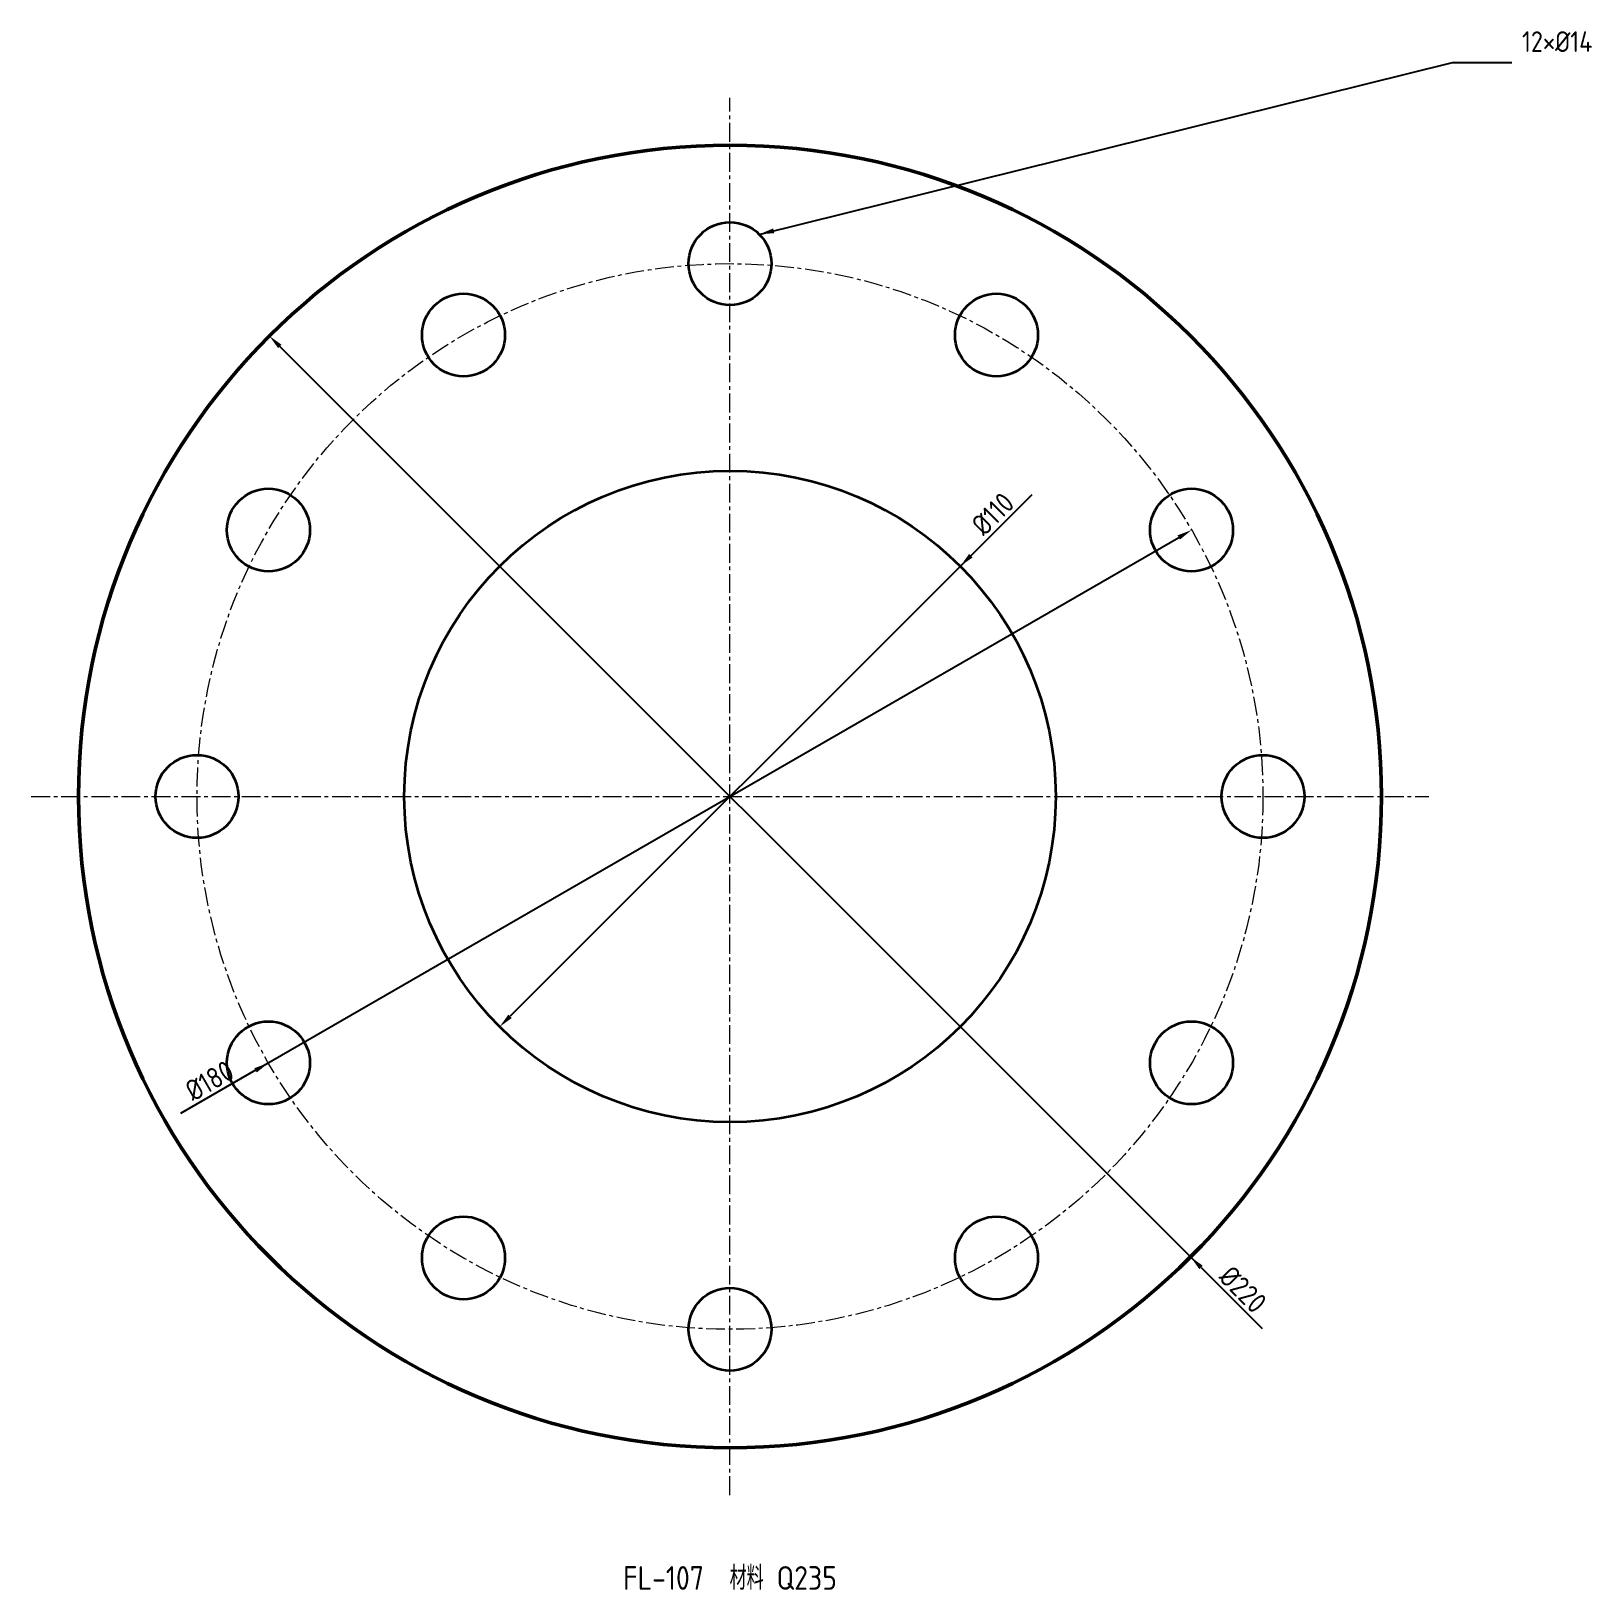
# Model space of a CAD drawing. Header units: millimetres. Extents: x -118 to 146, y -134 to 129.
import ezdxf
from ezdxf.enums import TextEntityAlignment as Align

# ---------------------------------------------------------------- set-up
doc = ezdxf.new("R2010")
doc.units = ezdxf.units.MM
doc.linetypes.add('CENTER', pattern=[5.08, 3.175, -0.635, 0.635, -0.635])
for name, color, linetype, lineweight in [('CENTER', 4, 'CENTER', 18), ('DIM', 2, 'Continuous', 18), ('HOLES', 7, 'Continuous', 35), ('OUTLINE', 7, 'Continuous', 50), ('TEXT', 7, 'Continuous', 25)]:
    doc.layers.add(name, color=color, linetype=linetype, lineweight=lineweight)
doc.styles.get("Standard").update_dxf_attribs({"font": 'gbenor.shx', "bigfont": 'gbcbig.shx'})
doc.dimstyles.new('AGENTCAD', dxfattribs={"dimtxt": 3.5, "dimasz": 2.5, "dimexe": 1.25, "dimexo": 0.625, "dimtad": 1, "dimdsep": 46, "dimtxsty": 'Standard', "dimcen": 2.5, "dimazin": 3, "dimtfac": 1, "dimtmove": 0, "dimatfit": 3})

msp = doc.modelspace()

# ---------------------------------------------------------------- linework, layer by layer
at = {"layer": 'CENTER', "linetype": 'CENTER'}
for p, q in [((0, -118), (0, 118)), ((-118, 0), (118, 0))]:
    msp.add_line(p, q, dxfattribs=at)
msp.add_circle((0, 0), 90, dxfattribs=at)
at = {"layer": 'HOLES'}
for centre, radius in [((0, 90), 7), ((-45, 77.942), 7), ((45, 77.942), 7), ((0, 0), 55), ((-77.942, 45), 7), ((77.942, 45), 7), ((-90, 0), 7), ((90, 0), 7), ((-77.942, -45), 7), ((77.942, -45), 7), ((-45, -77.942), 7), ((45, -77.942), 7), ((0, -90), 7)]:
    msp.add_circle(centre, radius, dxfattribs=at)
at = {"layer": 'OUTLINE'}
msp.add_circle((0, 0), 110, dxfattribs=at)

# ---------------------------------------------------------------- texts
at = {"layer": 'DIM', "insert": (133.75, 125.75), "char_height": 3.5, "attachment_point": 7}
msp.add_mtext('12×Ø14', dxfattribs=at)
at = {"layer": 'TEXT'}
msp.add_text('FL-107  材料 Q235', height=4, dxfattribs=at).set_placement((0, -132), align=Align.MIDDLE_CENTER)

# ---------------------------------------------------------------- dimensions: what is measured, and where the dimension line sits
at = {"layer": 'DIM'}
for p1, p2 in [((-77.782, 77.782), (77.782, -77.782)), ((-38.891, -38.891), (38.891, 38.891)), ((77.942, 45), (-77.942, -45))]:
    msp.add_diameter_dim_2p(p1=p1, p2=p2, dimstyle='AGENTCAD', override={"dimtxt": 3.5}, dxfattribs=at).render()

# ---------------------------------------------------------------- leaders
msp.add_leader([(4.95, 94.95), (122, 124), (132, 124)], dimstyle='AGENTCAD', dxfattribs=at)

doc.saveas('drawing.dxf')
